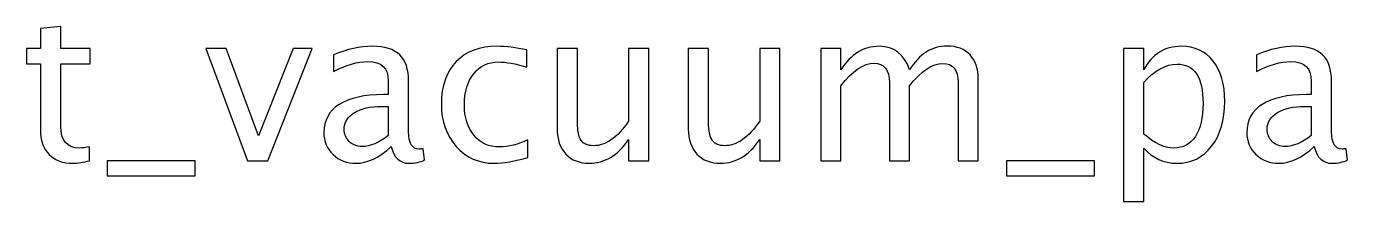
# Model space of a CAD drawing. Header units: centimetres. Extents: x -31.2 to 31.2, y -24.9 to 29.2.
# Drawn here: x -14.17 to -6.23, y 27.93 to 28.98 of the extents above; entities that cross this region are included whole.
import ezdxf

# ---------------------------------------------------------------- set-up
doc = ezdxf.new("R2010")
doc.units = ezdxf.units.CM
doc.header["$MEASUREMENT"] = 0
doc.layers.add('Layer 1', color=7, linetype='Continuous')

msp = doc.modelspace()

# ---------------------------------------------------------------- linework, layer by layer
at = {"layer": 'Layer 1'}
for points, knots in [([(-13.78882, 28.17065), (-13.8265, 28.16028), (-13.8593, 28.1552), (-13.88703, 28.1552), (-13.88703, 28.1552), (-13.94926, 28.1552), (-13.99773, 28.17298), (-14.03245, 28.20854), (-14.03245, 28.20854), (-14.06737, 28.2441), (-14.08473, 28.29342), (-14.08473, 28.35671), (-14.08473, 28.35671), (-14.08473, 28.35671), (-14.08473, 28.7521), (-14.08473, 28.7521), (-14.08473, 28.7521), (-14.08473, 28.7521), (-14.16897, 28.7521), (-14.16897, 28.7521), (-14.16897, 28.7521), (-14.16897, 28.7521), (-14.16897, 28.84354), (-14.16897, 28.84354), (-14.16897, 28.84354), (-14.16897, 28.84354), (-14.08473, 28.84354), (-14.08473, 28.84354), (-14.08473, 28.84354), (-14.08473, 28.84354), (-14.08473, 28.96525), (-14.08473, 28.96525), (-14.08473, 28.96525), (-14.08473, 28.96525), (-13.96281, 28.97689), (-13.96281, 28.97689), (-13.96281, 28.97689), (-13.96281, 28.97689), (-13.96281, 28.84354), (-13.96281, 28.84354), (-13.96281, 28.84354), (-13.96281, 28.84354), (-13.78628, 28.84354), (-13.78628, 28.84354), (-13.78628, 28.84354), (-13.78628, 28.84354), (-13.78628, 28.7521), (-13.78628, 28.7521), (-13.78628, 28.7521), (-13.78628, 28.7521), (-13.96281, 28.7521), (-13.96281, 28.7521), (-13.96281, 28.7521), (-13.96281, 28.7521), (-13.96281, 28.37872), (-13.96281, 28.37872), (-13.96281, 28.37872), (-13.96281, 28.29067), (-13.9245, 28.24664), (-13.84809, 28.24664), (-13.84809, 28.24664), (-13.83179, 28.24664), (-13.8121, 28.24939), (-13.78882, 28.25468), (-13.78882, 28.25468), (-13.78882, 28.25468), (-13.78882, 28.17065), (-13.78882, 28.17065)], [0, 0, 0, 0, 0.0555556, 0.0555556, 0.0555556, 0.0555556, 0.1111111, 0.1111111, 0.1111111, 0.1111111, 0.1666667, 0.1666667, 0.1666667, 0.1666667, 0.2222222, 0.2222222, 0.2222222, 0.2222222, 0.2777778, 0.2777778, 0.2777778, 0.2777778, 0.3333333, 0.3333333, 0.3333333, 0.3333333, 0.3888889, 0.3888889, 0.3888889, 0.3888889, 0.4444444, 0.4444444, 0.4444444, 0.4444444, 0.5, 0.5, 0.5, 0.5, 0.5555556, 0.5555556, 0.5555556, 0.5555556, 0.6111111, 0.6111111, 0.6111111, 0.6111111, 0.6666667, 0.6666667, 0.6666667, 0.6666667, 0.7222222, 0.7222222, 0.7222222, 0.7222222, 0.7777778, 0.7777778, 0.7777778, 0.7777778, 0.8333333, 0.8333333, 0.8333333, 0.8333333, 0.8888889, 0.8888889, 0.8888889, 0.8888889, 1, 1, 1, 1]), ([(-12.83971, 28.17044), (-12.83971, 28.17044), (-13.09032, 28.84354), (-13.09032, 28.84354), (-13.09032, 28.84354), (-13.09032, 28.84354), (-12.9684, 28.84354), (-12.9684, 28.84354), (-12.9684, 28.84354), (-12.9684, 28.84354), (-12.77303, 28.32051), (-12.77303, 28.32051), (-12.77303, 28.32051), (-12.77303, 28.32051), (-12.56623, 28.84354), (-12.56623, 28.84354), (-12.56623, 28.84354), (-12.56623, 28.84354), (-12.45151, 28.84354), (-12.45151, 28.84354), (-12.45151, 28.84354), (-12.45151, 28.84354), (-12.71757, 28.17044), (-12.71757, 28.17044), (-12.71757, 28.17044), (-12.71757, 28.17044), (-12.83971, 28.17044), (-12.83971, 28.17044)], [0, 0, 0, 0, 0.125, 0.125, 0.125, 0.125, 0.25, 0.25, 0.25, 0.25, 0.375, 0.375, 0.375, 0.375, 0.5, 0.5, 0.5, 0.5, 0.625, 0.625, 0.625, 0.625, 0.75, 0.75, 0.75, 0.75, 1, 1, 1, 1]), ([(-11.97568, 28.25617), (-12.04891, 28.18886), (-12.1194, 28.1552), (-12.18713, 28.1552), (-12.18713, 28.1552), (-12.2428, 28.1552), (-12.28916, 28.17256), (-12.32577, 28.20748), (-12.32577, 28.20748), (-12.3626, 28.24241), (-12.38102, 28.28643), (-12.38102, 28.33956), (-12.38102, 28.33956), (-12.38102, 28.41301), (-12.35012, 28.46953), (-12.28831, 28.5089), (-12.28831, 28.5089), (-12.2265, 28.54827), (-12.13781, 28.56795), (-12.02224, 28.56795), (-12.02224, 28.56795), (-12.02224, 28.56795), (-11.99367, 28.56795), (-11.99367, 28.56795), (-11.99367, 28.56795), (-11.99367, 28.56795), (-11.99367, 28.64902), (-11.99367, 28.64902), (-11.99367, 28.64902), (-11.99367, 28.72712), (-12.03431, 28.76607), (-12.1158, 28.76607), (-12.1158, 28.76607), (-12.17888, 28.76607), (-12.24788, 28.74617), (-12.3226, 28.70638), (-12.3226, 28.70638), (-12.3226, 28.70638), (-12.3226, 28.80671), (-12.3226, 28.80671), (-12.3226, 28.80671), (-12.24047, 28.84058), (-12.163, 28.85751), (-12.0904, 28.85751), (-12.0904, 28.85751), (-12.01568, 28.85751), (-11.96044, 28.84058), (-11.92509, 28.8065), (-11.92509, 28.8065), (-11.88953, 28.77242), (-11.87175, 28.71993), (-11.87175, 28.64902), (-11.87175, 28.64902), (-11.87175, 28.64902), (-11.87175, 28.34485), (-11.87175, 28.34485), (-11.87175, 28.34485), (-11.87175, 28.27522), (-11.85037, 28.24029), (-11.8074, 28.24029), (-11.8074, 28.24029), (-11.80211, 28.24029), (-11.79428, 28.24114), (-11.78391, 28.24283), (-11.78391, 28.24283), (-11.78391, 28.24283), (-11.77523, 28.1751), (-11.77523, 28.1751), (-11.77523, 28.1751), (-11.80296, 28.16176), (-11.83344, 28.1552), (-11.86688, 28.1552), (-11.86688, 28.1552), (-11.92382, 28.1552), (-11.96001, 28.18886), (-11.97568, 28.25617)], [0, 0, 0, 0, 0.05, 0.05, 0.05, 0.05, 0.1, 0.1, 0.1, 0.1, 0.15, 0.15, 0.15, 0.15, 0.2, 0.2, 0.2, 0.2, 0.25, 0.25, 0.25, 0.25, 0.3, 0.3, 0.3, 0.3, 0.35, 0.35, 0.35, 0.35, 0.4, 0.4, 0.4, 0.4, 0.45, 0.45, 0.45, 0.45, 0.5, 0.5, 0.5, 0.5, 0.55, 0.55, 0.55, 0.55, 0.6, 0.6, 0.6, 0.6, 0.65, 0.65, 0.65, 0.65, 0.7, 0.7, 0.7, 0.7, 0.75, 0.75, 0.75, 0.75, 0.8, 0.8, 0.8, 0.8, 0.85, 0.85, 0.85, 0.85, 0.9, 0.9, 0.9, 0.9, 1, 1, 1, 1]), ([(-11.15399, 28.19076), (-11.23294, 28.16705), (-11.3011, 28.1552), (-11.35846, 28.1552), (-11.35846, 28.1552), (-11.44948, 28.1552), (-11.52483, 28.18886), (-11.58473, 28.25595), (-11.58473, 28.25595), (-11.64463, 28.32326), (-11.67469, 28.40814), (-11.67469, 28.51038), (-11.67469, 28.51038), (-11.67469, 28.6196), (-11.64506, 28.7049), (-11.58579, 28.76586), (-11.58579, 28.76586), (-11.52652, 28.82703), (-11.44376, 28.85751), (-11.3375, 28.85751), (-11.3375, 28.85751), (-11.28522, 28.85751), (-11.22638, 28.85031), (-11.16161, 28.83592), (-11.16161, 28.83592), (-11.16161, 28.83592), (-11.16161, 28.73305), (-11.16161, 28.73305), (-11.16161, 28.73305), (-11.2304, 28.75337), (-11.28649, 28.76353), (-11.32967, 28.76353), (-11.32967, 28.76353), (-11.39233, 28.76353), (-11.44249, 28.74004), (-11.47996, 28.69326), (-11.47996, 28.69326), (-11.51742, 28.64648), (-11.53626, 28.58404), (-11.53626, 28.50614), (-11.53626, 28.50614), (-11.53626, 28.43058), (-11.51679, 28.36962), (-11.47805, 28.32284), (-11.47805, 28.32284), (-11.43932, 28.27627), (-11.38873, 28.25299), (-11.32586, 28.25299), (-11.32586, 28.25299), (-11.27019, 28.25299), (-11.21304, 28.26738), (-11.15399, 28.29617), (-11.15399, 28.29617), (-11.15399, 28.29617), (-11.15399, 28.19076), (-11.15399, 28.19076)], [0, 0, 0, 0, 0.0666667, 0.0666667, 0.0666667, 0.0666667, 0.1333333, 0.1333333, 0.1333333, 0.1333333, 0.2, 0.2, 0.2, 0.2, 0.2666667, 0.2666667, 0.2666667, 0.2666667, 0.3333333, 0.3333333, 0.3333333, 0.3333333, 0.4, 0.4, 0.4, 0.4, 0.4666667, 0.4666667, 0.4666667, 0.4666667, 0.5333333, 0.5333333, 0.5333333, 0.5333333, 0.6, 0.6, 0.6, 0.6, 0.6666667, 0.6666667, 0.6666667, 0.6666667, 0.7333333, 0.7333333, 0.7333333, 0.7333333, 0.8, 0.8, 0.8, 0.8, 0.8666667, 0.8666667, 0.8666667, 0.8666667, 1, 1, 1, 1]), ([(-10.54926, 28.17044), (-10.54926, 28.17044), (-10.54926, 28.29702), (-10.54926, 28.29702), (-10.54926, 28.29702), (-10.61424, 28.2024), (-10.69319, 28.1552), (-10.7859, 28.1552), (-10.7859, 28.1552), (-10.84475, 28.1552), (-10.89152, 28.17362), (-10.92624, 28.21066), (-10.92624, 28.21066), (-10.96116, 28.2477), (-10.97852, 28.29744), (-10.97852, 28.36031), (-10.97852, 28.36031), (-10.97852, 28.36031), (-10.97852, 28.84354), (-10.97852, 28.84354), (-10.97852, 28.84354), (-10.97852, 28.84354), (-10.8566, 28.84354), (-10.8566, 28.84354), (-10.8566, 28.84354), (-10.8566, 28.84354), (-10.8566, 28.4001), (-10.8566, 28.4001), (-10.8566, 28.4001), (-10.8566, 28.34951), (-10.84919, 28.31374), (-10.83459, 28.29257), (-10.83459, 28.29257), (-10.81977, 28.27119), (-10.79522, 28.26061), (-10.76071, 28.26061), (-10.76071, 28.26061), (-10.68621, 28.26061), (-10.61551, 28.30951), (-10.54926, 28.40751), (-10.54926, 28.40751), (-10.54926, 28.40751), (-10.54926, 28.84354), (-10.54926, 28.84354), (-10.54926, 28.84354), (-10.54926, 28.84354), (-10.42734, 28.84354), (-10.42734, 28.84354), (-10.42734, 28.84354), (-10.42734, 28.84354), (-10.42734, 28.17044), (-10.42734, 28.17044), (-10.42734, 28.17044), (-10.42734, 28.17044), (-10.54926, 28.17044), (-10.54926, 28.17044)], [0, 0, 0, 0, 0.0666667, 0.0666667, 0.0666667, 0.0666667, 0.1333333, 0.1333333, 0.1333333, 0.1333333, 0.2, 0.2, 0.2, 0.2, 0.2666667, 0.2666667, 0.2666667, 0.2666667, 0.3333333, 0.3333333, 0.3333333, 0.3333333, 0.4, 0.4, 0.4, 0.4, 0.4666667, 0.4666667, 0.4666667, 0.4666667, 0.5333333, 0.5333333, 0.5333333, 0.5333333, 0.6, 0.6, 0.6, 0.6, 0.6666667, 0.6666667, 0.6666667, 0.6666667, 0.7333333, 0.7333333, 0.7333333, 0.7333333, 0.8, 0.8, 0.8, 0.8, 0.8666667, 0.8666667, 0.8666667, 0.8666667, 1, 1, 1, 1]), ([(-9.76101, 28.17044), (-9.76101, 28.17044), (-9.76101, 28.29702), (-9.76101, 28.29702), (-9.76101, 28.29702), (-9.82599, 28.2024), (-9.90494, 28.1552), (-9.99765, 28.1552), (-9.99765, 28.1552), (-10.0565, 28.1552), (-10.10327, 28.17362), (-10.13799, 28.21066), (-10.13799, 28.21066), (-10.17291, 28.2477), (-10.19027, 28.29744), (-10.19027, 28.36031), (-10.19027, 28.36031), (-10.19027, 28.36031), (-10.19027, 28.84354), (-10.19027, 28.84354), (-10.19027, 28.84354), (-10.19027, 28.84354), (-10.06835, 28.84354), (-10.06835, 28.84354), (-10.06835, 28.84354), (-10.06835, 28.84354), (-10.06835, 28.4001), (-10.06835, 28.4001), (-10.06835, 28.4001), (-10.06835, 28.34951), (-10.06094, 28.31374), (-10.04634, 28.29257), (-10.04634, 28.29257), (-10.03152, 28.27119), (-10.00697, 28.26061), (-9.97246, 28.26061), (-9.97246, 28.26061), (-9.89796, 28.26061), (-9.82726, 28.30951), (-9.76101, 28.40751), (-9.76101, 28.40751), (-9.76101, 28.40751), (-9.76101, 28.84354), (-9.76101, 28.84354), (-9.76101, 28.84354), (-9.76101, 28.84354), (-9.63909, 28.84354), (-9.63909, 28.84354), (-9.63909, 28.84354), (-9.63909, 28.84354), (-9.63909, 28.17044), (-9.63909, 28.17044), (-9.63909, 28.17044), (-9.63909, 28.17044), (-9.76101, 28.17044), (-9.76101, 28.17044)], [0, 0, 0, 0, 0.0666667, 0.0666667, 0.0666667, 0.0666667, 0.1333333, 0.1333333, 0.1333333, 0.1333333, 0.2, 0.2, 0.2, 0.2, 0.2666667, 0.2666667, 0.2666667, 0.2666667, 0.3333333, 0.3333333, 0.3333333, 0.3333333, 0.4, 0.4, 0.4, 0.4, 0.4666667, 0.4666667, 0.4666667, 0.4666667, 0.5333333, 0.5333333, 0.5333333, 0.5333333, 0.6, 0.6, 0.6, 0.6, 0.6666667, 0.6666667, 0.6666667, 0.6666667, 0.7333333, 0.7333333, 0.7333333, 0.7333333, 0.8, 0.8, 0.8, 0.8, 0.8666667, 0.8666667, 0.8666667, 0.8666667, 1, 1, 1, 1]), ([(-9.3944, 28.17044), (-9.3944, 28.17044), (-9.3944, 28.84354), (-9.3944, 28.84354), (-9.3944, 28.84354), (-9.3944, 28.84354), (-9.27248, 28.84354), (-9.27248, 28.84354), (-9.27248, 28.84354), (-9.27248, 28.84354), (-9.27248, 28.71633), (-9.27248, 28.71633), (-9.27248, 28.71633), (-9.213, 28.81052), (-9.1368, 28.85751), (-9.04346, 28.85751), (-9.04346, 28.85751), (-8.9535, 28.85751), (-8.89233, 28.81052), (-8.85973, 28.71633), (-8.85973, 28.71633), (-8.80194, 28.81137), (-8.72659, 28.85878), (-8.63409, 28.85878), (-8.63409, 28.85878), (-8.57504, 28.85878), (-8.52911, 28.84142), (-8.4963, 28.8065), (-8.4963, 28.8065), (-8.46349, 28.77157), (-8.44698, 28.72268), (-8.44698, 28.65981), (-8.44698, 28.65981), (-8.44698, 28.65981), (-8.44698, 28.17044), (-8.44698, 28.17044), (-8.44698, 28.17044), (-8.44698, 28.17044), (-8.5689, 28.17044), (-8.5689, 28.17044), (-8.5689, 28.17044), (-8.5689, 28.17044), (-8.5689, 28.63971), (-8.5689, 28.63971), (-8.5689, 28.63971), (-8.5689, 28.71633), (-8.59938, 28.75464), (-8.66034, 28.75464), (-8.66034, 28.75464), (-8.72363, 28.75464), (-8.79009, 28.70998), (-8.85973, 28.62044), (-8.85973, 28.62044), (-8.85973, 28.62044), (-8.85973, 28.17044), (-8.85973, 28.17044), (-8.85973, 28.17044), (-8.85973, 28.17044), (-8.98165, 28.17044), (-8.98165, 28.17044), (-8.98165, 28.17044), (-8.98165, 28.17044), (-8.98165, 28.64013), (-8.98165, 28.64013), (-8.98165, 28.64013), (-8.98165, 28.71739), (-9.01255, 28.75591), (-9.07457, 28.75591), (-9.07457, 28.75591), (-9.13617, 28.75591), (-9.20221, 28.71104), (-9.27248, 28.62108), (-9.27248, 28.62108), (-9.27248, 28.62108), (-9.27248, 28.17044), (-9.27248, 28.17044), (-9.27248, 28.17044), (-9.27248, 28.17044), (-9.3944, 28.17044), (-9.3944, 28.17044)], [0, 0, 0, 0, 0.047619, 0.047619, 0.047619, 0.047619, 0.0952381, 0.0952381, 0.0952381, 0.0952381, 0.1428571, 0.1428571, 0.1428571, 0.1428571, 0.1904762, 0.1904762, 0.1904762, 0.1904762, 0.2380952, 0.2380952, 0.2380952, 0.2380952, 0.2857143, 0.2857143, 0.2857143, 0.2857143, 0.3333333, 0.3333333, 0.3333333, 0.3333333, 0.3809524, 0.3809524, 0.3809524, 0.3809524, 0.4285714, 0.4285714, 0.4285714, 0.4285714, 0.4761905, 0.4761905, 0.4761905, 0.4761905, 0.5238095, 0.5238095, 0.5238095, 0.5238095, 0.5714286, 0.5714286, 0.5714286, 0.5714286, 0.6190476, 0.6190476, 0.6190476, 0.6190476, 0.6666667, 0.6666667, 0.6666667, 0.6666667, 0.7142857, 0.7142857, 0.7142857, 0.7142857, 0.7619048, 0.7619048, 0.7619048, 0.7619048, 0.8095238, 0.8095238, 0.8095238, 0.8095238, 0.8571429, 0.8571429, 0.8571429, 0.8571429, 0.9047619, 0.9047619, 0.9047619, 0.9047619, 1, 1, 1, 1]), ([(-7.57364, 27.92533), (-7.57364, 27.92533), (-7.57364, 28.84354), (-7.57364, 28.84354), (-7.57364, 28.84354), (-7.57364, 28.84354), (-7.45172, 28.84354), (-7.45172, 28.84354), (-7.45172, 28.84354), (-7.45172, 28.84354), (-7.45172, 28.71633), (-7.45172, 28.71633), (-7.45172, 28.71633), (-7.40177, 28.81052), (-7.32662, 28.85751), (-7.22651, 28.85751), (-7.22651, 28.85751), (-7.14544, 28.85751), (-7.08173, 28.82809), (-7.03516, 28.76903), (-7.03516, 28.76903), (-6.98859, 28.70998), (-6.96531, 28.62933), (-6.96531, 28.5271), (-6.96531, 28.5271), (-6.96531, 28.41576), (-6.99177, 28.3258), (-7.04447, 28.25765), (-7.04447, 28.25765), (-7.09718, 28.18928), (-7.1666, 28.1552), (-7.25254, 28.1552), (-7.25254, 28.1552), (-7.33234, 28.1552), (-7.3988, 28.18568), (-7.45172, 28.24685), (-7.45172, 28.24685), (-7.45172, 28.24685), (-7.45172, 27.92533), (-7.45172, 27.92533), (-7.45172, 27.92533), (-7.45172, 27.92533), (-7.57364, 27.92533), (-7.57364, 27.92533)], [0, 0, 0, 0, 0.0833333, 0.0833333, 0.0833333, 0.0833333, 0.1666667, 0.1666667, 0.1666667, 0.1666667, 0.25, 0.25, 0.25, 0.25, 0.3333333, 0.3333333, 0.3333333, 0.3333333, 0.4166667, 0.4166667, 0.4166667, 0.4166667, 0.5, 0.5, 0.5, 0.5, 0.5833333, 0.5833333, 0.5833333, 0.5833333, 0.6666667, 0.6666667, 0.6666667, 0.6666667, 0.75, 0.75, 0.75, 0.75, 0.8333333, 0.8333333, 0.8333333, 0.8333333, 1, 1, 1, 1]), ([(-6.42747, 28.25617), (-6.5007, 28.18886), (-6.57119, 28.1552), (-6.63892, 28.1552), (-6.63892, 28.1552), (-6.69459, 28.1552), (-6.74095, 28.17256), (-6.77756, 28.20748), (-6.77756, 28.20748), (-6.81439, 28.24241), (-6.83281, 28.28643), (-6.83281, 28.33956), (-6.83281, 28.33956), (-6.83281, 28.41301), (-6.80191, 28.46953), (-6.7401, 28.5089), (-6.7401, 28.5089), (-6.67829, 28.54827), (-6.5896, 28.56795), (-6.47403, 28.56795), (-6.47403, 28.56795), (-6.47403, 28.56795), (-6.44546, 28.56795), (-6.44546, 28.56795), (-6.44546, 28.56795), (-6.44546, 28.56795), (-6.44546, 28.64902), (-6.44546, 28.64902), (-6.44546, 28.64902), (-6.44546, 28.72712), (-6.4861, 28.76607), (-6.56759, 28.76607), (-6.56759, 28.76607), (-6.63067, 28.76607), (-6.69967, 28.74617), (-6.77439, 28.70638), (-6.77439, 28.70638), (-6.77439, 28.70638), (-6.77439, 28.80671), (-6.77439, 28.80671), (-6.77439, 28.80671), (-6.69226, 28.84058), (-6.61479, 28.85751), (-6.54219, 28.85751), (-6.54219, 28.85751), (-6.46747, 28.85751), (-6.41223, 28.84058), (-6.37688, 28.8065), (-6.37688, 28.8065), (-6.34132, 28.77242), (-6.32354, 28.71993), (-6.32354, 28.64902), (-6.32354, 28.64902), (-6.32354, 28.64902), (-6.32354, 28.34485), (-6.32354, 28.34485), (-6.32354, 28.34485), (-6.32354, 28.27522), (-6.30216, 28.24029), (-6.25919, 28.24029), (-6.25919, 28.24029), (-6.2539, 28.24029), (-6.24607, 28.24114), (-6.2357, 28.24283), (-6.2357, 28.24283), (-6.2357, 28.24283), (-6.22702, 28.1751), (-6.22702, 28.1751), (-6.22702, 28.1751), (-6.25475, 28.16176), (-6.28523, 28.1552), (-6.31867, 28.1552), (-6.31867, 28.1552), (-6.37561, 28.1552), (-6.4118, 28.18886), (-6.42747, 28.25617)], [0, 0, 0, 0, 0.05, 0.05, 0.05, 0.05, 0.1, 0.1, 0.1, 0.1, 0.15, 0.15, 0.15, 0.15, 0.2, 0.2, 0.2, 0.2, 0.25, 0.25, 0.25, 0.25, 0.3, 0.3, 0.3, 0.3, 0.35, 0.35, 0.35, 0.35, 0.4, 0.4, 0.4, 0.4, 0.45, 0.45, 0.45, 0.45, 0.5, 0.5, 0.5, 0.5, 0.55, 0.55, 0.55, 0.55, 0.6, 0.6, 0.6, 0.6, 0.65, 0.65, 0.65, 0.65, 0.7, 0.7, 0.7, 0.7, 0.75, 0.75, 0.75, 0.75, 0.8, 0.8, 0.8, 0.8, 0.85, 0.85, 0.85, 0.85, 0.9, 0.9, 0.9, 0.9, 1, 1, 1, 1]), ([(-7.45172, 28.33088), (-7.38885, 28.27479), (-7.32895, 28.24664), (-7.27201, 28.24664), (-7.27201, 28.24664), (-7.21592, 28.24664), (-7.17253, 28.27014), (-7.14205, 28.31691), (-7.14205, 28.31691), (-7.11136, 28.36369), (-7.09612, 28.42952), (-7.09612, 28.51461), (-7.09612, 28.51461), (-7.09612, 28.67209), (-7.14819, 28.75083), (-7.25233, 28.75083), (-7.25233, 28.75083), (-7.32049, 28.75083), (-7.38695, 28.714), (-7.45172, 28.64013), (-7.45172, 28.64013), (-7.45172, 28.64013), (-7.45172, 28.33088), (-7.45172, 28.33088)], [0, 0, 0, 0, 0.1428571, 0.1428571, 0.1428571, 0.1428571, 0.2857143, 0.2857143, 0.2857143, 0.2857143, 0.4285714, 0.4285714, 0.4285714, 0.4285714, 0.5714286, 0.5714286, 0.5714286, 0.5714286, 0.7142857, 0.7142857, 0.7142857, 0.7142857, 1, 1, 1, 1]), ([(-11.99367, 28.32263), (-11.99367, 28.32263), (-11.99367, 28.49556), (-11.99367, 28.49556), (-11.99367, 28.49556), (-11.99367, 28.49556), (-12.03283, 28.49683), (-12.03283, 28.49683), (-12.03283, 28.49683), (-12.10056, 28.49683), (-12.15517, 28.48434), (-12.19687, 28.45937), (-12.19687, 28.45937), (-12.23836, 28.43418), (-12.2591, 28.40095), (-12.2591, 28.35946), (-12.2591, 28.35946), (-12.2591, 28.33046), (-12.24873, 28.30591), (-12.2282, 28.2858), (-12.2282, 28.2858), (-12.20745, 28.26569), (-12.18226, 28.25553), (-12.15242, 28.25553), (-12.15242, 28.25553), (-12.10162, 28.25553), (-12.0487, 28.27797), (-11.99367, 28.32263)], [0, 0, 0, 0, 0.125, 0.125, 0.125, 0.125, 0.25, 0.25, 0.25, 0.25, 0.375, 0.375, 0.375, 0.375, 0.5, 0.5, 0.5, 0.5, 0.625, 0.625, 0.625, 0.625, 0.75, 0.75, 0.75, 0.75, 1, 1, 1, 1]), ([(-6.44546, 28.32263), (-6.44546, 28.32263), (-6.44546, 28.49556), (-6.44546, 28.49556), (-6.44546, 28.49556), (-6.44546, 28.49556), (-6.48462, 28.49683), (-6.48462, 28.49683), (-6.48462, 28.49683), (-6.55235, 28.49683), (-6.60696, 28.48434), (-6.64866, 28.45937), (-6.64866, 28.45937), (-6.69015, 28.43418), (-6.71089, 28.40095), (-6.71089, 28.35946), (-6.71089, 28.35946), (-6.71089, 28.33046), (-6.70052, 28.30591), (-6.67999, 28.2858), (-6.67999, 28.2858), (-6.65924, 28.26569), (-6.63405, 28.25553), (-6.60421, 28.25553), (-6.60421, 28.25553), (-6.55341, 28.25553), (-6.50049, 28.27797), (-6.44546, 28.32263)], [0, 0, 0, 0, 0.125, 0.125, 0.125, 0.125, 0.25, 0.25, 0.25, 0.25, 0.375, 0.375, 0.375, 0.375, 0.5, 0.5, 0.5, 0.5, 0.625, 0.625, 0.625, 0.625, 0.75, 0.75, 0.75, 0.75, 1, 1, 1, 1]), ([(-13.68341, 28.079), (-13.68341, 28.079), (-13.68341, 28.17044), (-13.68341, 28.17044), (-13.68341, 28.17044), (-13.68341, 28.17044), (-13.15509, 28.17044), (-13.15509, 28.17044), (-13.15509, 28.17044), (-13.15509, 28.17044), (-13.15509, 28.079), (-13.15509, 28.079), (-13.15509, 28.079), (-13.15509, 28.079), (-13.68341, 28.079), (-13.68341, 28.079)], [0, 0, 0, 0, 0.2, 0.2, 0.2, 0.2, 0.4, 0.4, 0.4, 0.4, 0.6, 0.6, 0.6, 0.6, 1, 1, 1, 1]), ([(-8.27722, 28.079), (-8.27722, 28.079), (-8.27722, 28.17044), (-8.27722, 28.17044), (-8.27722, 28.17044), (-8.27722, 28.17044), (-7.7489, 28.17044), (-7.7489, 28.17044), (-7.7489, 28.17044), (-7.7489, 28.17044), (-7.7489, 28.079), (-7.7489, 28.079), (-7.7489, 28.079), (-7.7489, 28.079), (-8.27722, 28.079), (-8.27722, 28.079)], [0, 0, 0, 0, 0.2, 0.2, 0.2, 0.2, 0.4, 0.4, 0.4, 0.4, 0.6, 0.6, 0.6, 0.6, 1, 1, 1, 1])]:
    msp.add_open_spline(points, degree=3, knots=knots, dxfattribs=at)

doc.saveas('drawing.dxf')
